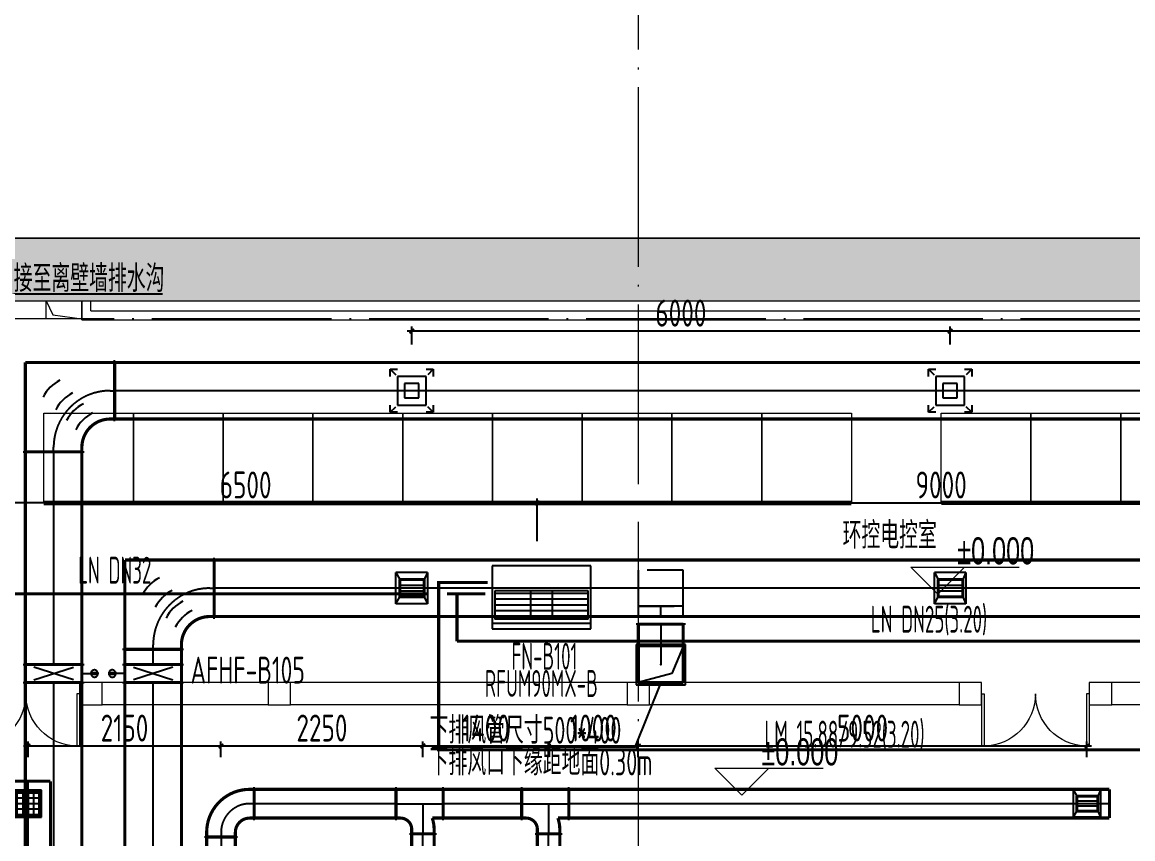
# Model space of a CAD drawing. Extents: x 4 to 13611208, y -605838 to 574722.
# Drawn here: x 13432032 to 13444407, y 198769 to 207864 of the extents above; entities that cross this region are included whole.
import ezdxf
from ezdxf.enums import TextEntityAlignment as Align

# ---------------------------------------------------------------- set-up
doc = ezdxf.new("R2010")
doc.units = 0
doc.header["$LTSCALE"] = 1000
doc.header["$MEASUREMENT"] = 0
for name, pattern in [('_DASH', [0.6, 0.4, -0.2]), ('CENTER2', [28.575, 19.05, -3.175, 3.175, -3.175]), ('DASH', [0.35, 0.25, -0.1]), ('DOTE', [2.42, 2, -0.2, 0.02, -0.2])]:
    doc.linetypes.add(name, pattern=pattern)
for name, color, linetype in [('DUCT-K-P中心线', 5, 'CENTER2'), ('DUCT-K-P标注', 7, 'Continuous'), ('DUCT-K-P法兰', 2, 'Continuous'), ('DUCT-K-P管', 191, 'Continuous'), ('DUCT-K-P管端线', 2, 'Continuous'), ('DUCT-K-P阀门', 7, 'Continuous'), ('DUCT-K-P风口', 7, 'Continuous'), ('DUCT-K-S中心线', 5, 'CENTER2'), ('DUCT-K-S法兰', 2, 'Continuous'), ('DUCT-K-S管', 40, 'Continuous'), ('DUCT-K-S管端线', 4, 'Continuous'), ('DUCT-K-S阀门', 7, 'Continuous'), ('DUCT-K-S风口', 7, 'Continuous'), ('DUCT-X-P中心线', 5, 'CENTER2'), ('DUCT-X-P标注', 7, 'Continuous'), ('DUCT-X-P法兰', 2, 'Continuous'), ('DUCT-X-P管', 31, 'Continuous'), ('DUCT-X-P管端线', 2, 'Continuous'), ('DUCT-X-P风口', 7, 'Continuous'), ('DUCT-X-S中心线', 5, 'CENTER2'), ('DUCT-X-S管', 3, 'Continuous'), ('DUCT-X-S风口', 7, 'Continuous'), ('Hvac-Hide', 8, 'Continuous'), ('VRV-标注', 7, 'Continuous'), ('VRV-管线', 70, 'Continuous'), ('VRV-设备', 140, 'Continuous')]:
    doc.layers.add(name, color=color, linetype=linetype)
doc.layers.add('建筑底图', color=8, linetype='Continuous', lineweight=13)
doc.styles.add('67', font='gbenor.shx', dxfattribs={"width": 0.7, "bigfont": 'hztxt.shx'})
doc.styles.add('C', font='HZTXT_E', dxfattribs={"width": 0.7, "bigfont": 'HZTXT'})
doc.styles.add('du', font='gbenor.shx', dxfattribs={"width": 0.8, "bigfont": 'hztxt.shx'})
doc.dimstyles.new('67', dxfattribs={"dimscale": 100, "dimtxt": 3, "dimasz": 0.5, "dimexe": 0.5, "dimexo": 2, "dimgap": 0.5, "dimtad": 2, "dimdec": 0, "dimrnd": 5, "dimzin": 0, "dimdsep": 46, "dimtxsty": 'du', "dimblk": 'ARCHTICK', "dimcen": 0, "dimdle": 0.5, "dimclrd": 256, "dimclre": 256, "dimclrt": 256, "dimazin": 0, "dimtfac": 1, "dimtdec": 0, "dimtix": 1, "dimtmove": 2, "dimatfit": 3, "dimfxl": 100, "dimtolj": 1, "dimtzin": 0, "dimlwd": -1, "dimlwe": -1, "dimarcsym": 0})

# ---------------------------------------------------------------- blocks, each defined once
blk = doc.blocks.new('$DorLib2D$00000002')
for p, q in [((-0.5, 0), (-0.5, 0.4875)), ((-0.475, 0.4875), (-0.5, 0.4875)), ((-0.475, 0), (-0.475, 0.4875)), ((0.475, 0), (0.475, 0.4875)), ((0.475, 0.4875), (0.5, 0.4875)), ((0.5, 0), (0.5, 0.4875)), ((-0.5, 0), (-0.475, 0)), ((0.5, 0), (0.475, 0))]:
    blk.add_line(p, q)
at = {"lineweight": 13}
for centre, start, end in [((-0.4875, 0), 0, 88.53072), ((0.4875, 0), 91.46928, 180)]:
    blk.add_arc(centre, 0.4875, start, end, dxfattribs=at)
blk = doc.blocks.new('_FZH')
blk.add_lwpolyline([(-0.5, -0.5), (0.5, -0.5), (0.5, 0.5), (-0.5, 0.5)], close=True)
blk = doc.blocks.new('_ArchTick')
at = {"color": 0, "linetype": 'ByBlock', "const_width": 0.4}
blk.add_lwpolyline([(-0.5, -0.5), (0.5, 0.5)], dxfattribs=at)
blk = doc.blocks.new('*D176')
at = {"layer": 'DUCT-X-P标注', "transparency": 16777216}
for p, q in [((13444576, 199160), (13444746, 199160)), ((13444696, 199210), (13444696, 198110)), ((13444576, 198160), (13444746, 198160))]:
    blk.add_line(p, q, dxfattribs=at)
at = {"layer": 'DUCT-X-P标注', "transparency": 16777216, "xscale": 50, "yscale": 50, "zscale": 50}
for p, rotation in [((13444696, 199160), 90), ((13444696, 198160), 270)]:
    blk.add_blockref('_ArchTick', p, dxfattribs=dict(at, rotation=rotation))
at = {"layer": 'DUCT-X-P标注', "transparency": 16777216, "insert": (13444896, 198660), "char_height": 300, "attachment_point": 5, "rotation": 90, "style": 'du'}
blk.add_mtext('\\A1;1000', dxfattribs=at)
blk = doc.blocks.new('*D177')
at = {"layer": 'DUCT-X-P标注', "transparency": 16777216}
for p, q in [((13443947, 199802), (13438847, 199802)), ((13438897, 199677), (13438897, 199852)), ((13443897, 199677), (13443897, 199852))]:
    blk.add_line(p, q, dxfattribs=at)
at = {"layer": 'DUCT-X-P标注', "transparency": 16777216, "xscale": 50, "yscale": 50, "zscale": 50, "rotation": 180}
blk.add_blockref('_ArchTick', (13438897, 199802), dxfattribs=at)
at = {"layer": 'DUCT-X-P标注', "transparency": 16777216, "xscale": 50, "yscale": 50, "zscale": 50}
blk.add_blockref('_ArchTick', (13443897, 199802), dxfattribs=at)
at = {"layer": 'DUCT-X-P标注', "transparency": 16777216, "insert": (13441397, 200002), "char_height": 300, "attachment_point": 5, "style": 'du'}
blk.add_mtext('\\A1;5000', dxfattribs=at)
blk = doc.blocks.new('*D178')
at = {"layer": 'DUCT-X-P标注', "transparency": 16777216}
for p, q in [((13438947, 199802), (13437847, 199802)), ((13437897, 199677), (13437897, 199852)), ((13438897, 199677), (13438897, 199852))]:
    blk.add_line(p, q, dxfattribs=at)
at = {"layer": 'DUCT-X-P标注', "transparency": 16777216, "xscale": 50, "yscale": 50, "zscale": 50, "rotation": 180}
blk.add_blockref('_ArchTick', (13437897, 199802), dxfattribs=at)
at = {"layer": 'DUCT-X-P标注', "transparency": 16777216, "xscale": 50, "yscale": 50, "zscale": 50}
blk.add_blockref('_ArchTick', (13438897, 199802), dxfattribs=at)
at = {"layer": 'DUCT-X-P标注', "transparency": 16777216, "insert": (13438397, 200002), "char_height": 300, "attachment_point": 5, "style": 'du'}
blk.add_mtext('\\A1;1000', dxfattribs=at)
blk = doc.blocks.new('*D179')
at = {"layer": 'DUCT-X-P标注', "transparency": 16777216}
for p, q in [((13437947, 199802), (13436447, 199802)), ((13436497, 199677), (13436497, 199852)), ((13437897, 199677), (13437897, 199852))]:
    blk.add_line(p, q, dxfattribs=at)
at = {"layer": 'DUCT-X-P标注', "transparency": 16777216, "xscale": 50, "yscale": 50, "zscale": 50, "rotation": 180}
blk.add_blockref('_ArchTick', (13436497, 199802), dxfattribs=at)
at = {"layer": 'DUCT-X-P标注', "transparency": 16777216, "xscale": 50, "yscale": 50, "zscale": 50}
blk.add_blockref('_ArchTick', (13437897, 199802), dxfattribs=at)
at = {"layer": 'DUCT-X-P标注', "transparency": 16777216, "insert": (13437197, 200002), "char_height": 300, "attachment_point": 5, "style": 'du'}
blk.add_mtext('\\A1;1400', dxfattribs=at)
blk = doc.blocks.new('*D180')
at = {"layer": 'DUCT-X-P标注', "transparency": 16777216}
for p, q in [((13436547, 199802), (13434197, 199802)), ((13434247, 199677), (13434247, 199852)), ((13436497, 199677), (13436497, 199852))]:
    blk.add_line(p, q, dxfattribs=at)
at = {"layer": 'DUCT-X-P标注', "transparency": 16777216, "xscale": 50, "yscale": 50, "zscale": 50, "rotation": 180}
blk.add_blockref('_ArchTick', (13434247, 199802), dxfattribs=at)
at = {"layer": 'DUCT-X-P标注', "transparency": 16777216, "xscale": 50, "yscale": 50, "zscale": 50}
blk.add_blockref('_ArchTick', (13436497, 199802), dxfattribs=at)
at = {"layer": 'DUCT-X-P标注', "transparency": 16777216, "insert": (13435372, 200002), "char_height": 300, "attachment_point": 5, "style": 'du'}
blk.add_mtext('\\A1;2250', dxfattribs=at)
blk = doc.blocks.new('*D181')
at = {"layer": 'DUCT-X-P标注', "transparency": 16777216}
for p, q in [((13434297, 199802), (13432047, 199802)), ((13432097, 199677), (13432097, 199852)), ((13434247, 199677), (13434247, 199852))]:
    blk.add_line(p, q, dxfattribs=at)
at = {"layer": 'DUCT-X-P标注', "transparency": 16777216, "xscale": 50, "yscale": 50, "zscale": 50, "rotation": 180}
blk.add_blockref('_ArchTick', (13432097, 199802), dxfattribs=at)
at = {"layer": 'DUCT-X-P标注', "transparency": 16777216, "xscale": 50, "yscale": 50, "zscale": 50}
blk.add_blockref('_ArchTick', (13434247, 199802), dxfattribs=at)
at = {"layer": 'DUCT-X-P标注', "transparency": 16777216, "insert": (13433172, 200002), "char_height": 300, "attachment_point": 5, "style": 'du'}
blk.add_mtext('\\A1;2150', dxfattribs=at)
blk = doc.blocks.new('fnf')
for p, q in [((0, -500), (0, 600)), ((0, 600), (700, 600)), ((56, 600), (56, -500)), ((106, 570), (106, -470)), ((106, 570), (420, 570)), ((134, 570), (134, -470)), ((199, 570), (199, -470)), ((263, 570), (263, -470)), ((327, 570), (327, -470)), ((391, 570), (391, -470)), ((420, 570), (420, -470)), ((700, 600), (700, -500)), ((134, 170), (420, 170)), ((134, -70), (420, -70)), ((420, -470), (106, -470)), ((700, -500), (0, -500))]:
    blk.add_line(p, q)
blk = doc.blocks.new('*D1015')
at = {"layer": 'DUCT-K-P标注', "transparency": 16777216}
for p, q in [((13442372, 204275), (13442372, 204474)), ((13448372, 204275), (13448372, 204474)), ((13448422, 204424), (13442322, 204424))]:
    blk.add_line(p, q, dxfattribs=at)
at = {"layer": 'DUCT-K-P标注', "transparency": 16777216, "xscale": 50, "yscale": 50, "zscale": 50, "rotation": 180}
blk.add_blockref('_ArchTick', (13442372, 204424), dxfattribs=at)
at = {"layer": 'DUCT-K-P标注', "transparency": 16777216, "xscale": 50, "yscale": 50, "zscale": 50}
blk.add_blockref('_ArchTick', (13448372, 204424), dxfattribs=at)
at = {"layer": 'DUCT-K-P标注', "transparency": 16777216, "insert": (13445372, 204624), "char_height": 300, "attachment_point": 5, "style": 'du'}
blk.add_mtext('\\A1;6000', dxfattribs=at)
blk = doc.blocks.new('*D1016')
at = {"layer": 'DUCT-K-P标注', "transparency": 16777216}
for p, q in [((13436372, 204275), (13436372, 204474)), ((13442372, 204275), (13442372, 204474)), ((13442422, 204424), (13436322, 204424))]:
    blk.add_line(p, q, dxfattribs=at)
at = {"layer": 'DUCT-K-P标注', "transparency": 16777216, "xscale": 50, "yscale": 50, "zscale": 50, "rotation": 180}
blk.add_blockref('_ArchTick', (13436372, 204424), dxfattribs=at)
at = {"layer": 'DUCT-K-P标注', "transparency": 16777216, "xscale": 50, "yscale": 50, "zscale": 50}
blk.add_blockref('_ArchTick', (13442372, 204424), dxfattribs=at)
at = {"layer": 'DUCT-K-P标注', "transparency": 16777216, "insert": (13439372, 204624), "char_height": 300, "attachment_point": 5, "style": 'du'}
blk.add_mtext('\\A1;6000', dxfattribs=at)
blk = doc.blocks.new('*D1932')
at = {"layer": 'VRV-标注', "transparency": 16777216}
for p, q in [((13437822, 202510), (13431222, 202510)), ((13431272, 202084), (13431272, 202560)), ((13437772, 202084), (13437772, 202560))]:
    blk.add_line(p, q, dxfattribs=at)
at = {"layer": 'VRV-标注', "transparency": 16777216, "xscale": 50, "yscale": 50, "zscale": 50, "rotation": 180}
blk.add_blockref('_ArchTick', (13431272, 202510), dxfattribs=at)
at = {"layer": 'VRV-标注', "transparency": 16777216, "xscale": 50, "yscale": 50, "zscale": 50}
blk.add_blockref('_ArchTick', (13437772, 202510), dxfattribs=at)
at = {"layer": 'VRV-标注', "transparency": 16777216, "insert": (13434522, 202710), "char_height": 300, "attachment_point": 5, "style": 'du'}
blk.add_mtext('\\A1;6500', dxfattribs=at)
blk = doc.blocks.new('*D1933')
at = {"layer": 'VRV-标注', "transparency": 16777216}
for p, q in [((13437722, 202510), (13446822, 202510)), ((13437772, 202084), (13437772, 202560)), ((13446772, 202084), (13446772, 202560))]:
    blk.add_line(p, q, dxfattribs=at)
at = {"layer": 'VRV-标注', "transparency": 16777216, "xscale": 50, "yscale": 50, "zscale": 50, "rotation": 180}
blk.add_blockref('_ArchTick', (13437772, 202510), dxfattribs=at)
at = {"layer": 'VRV-标注', "transparency": 16777216, "xscale": 50, "yscale": 50, "zscale": 50}
blk.add_blockref('_ArchTick', (13446772, 202510), dxfattribs=at)
at = {"layer": 'VRV-标注', "transparency": 16777216, "insert": (13442272, 202710), "char_height": 300, "attachment_point": 5, "style": 'du'}
blk.add_mtext('\\A1;9000', dxfattribs=at)
blk = doc.blocks.new('$风口$00000107')
for p, q in [((100, 100), (-100, 100)), ((-100, 100), (-88, 88)), ((-100, 100), (-100, -100)), ((88, 88), (-88, 88)), ((-88, 88), (-88, -88)), ((-88, 88), (-80, 80)), ((80, 80), (88, 88)), ((100, 100), (88, 88)), ((88, -88), (88, 88)), ((100, -100), (100, 100)), ((-80, 80), (80, 80)), ((-80, -80), (-80, 80)), ((80, 40), (-80, 40)), ((-40, 80), (-40, -80)), ((0, 80), (0, -80)), ((40, 80), (40, -80)), ((80, 80), (80, -80)), ((-88, -88), (-80, -80)), ((80, 0), (-80, 0)), ((80, -40), (-80, -40)), ((-80, -80), (80, -80)), ((80, -80), (88, -88)), ((-100, -100), (-88, -88)), ((-100, -100), (100, -100)), ((88, -88), (-88, -88)), ((100, -100), (88, -88))]:
    blk.add_line(p, q)
blk = doc.blocks.new('$风口$00000108')
for p, q in [((-250, 135), (-190, 75)), ((-250, -135), (-250, 135)), ((250, 135), (200, 75)), ((250, 135), (250, -135)), ((200, 25), (-190, 25)), ((-250, -135), (-190, -75)), ((200, -25), (-190, -25)), ((200, -75), (250, -135)), ((250, -135), (-250, -135))]:
    blk.add_line(p, q)
at = {"linetype": 'Continuous'}
blk.add_line((250, 135), (-250, 135), dxfattribs=at)
at = {"lineweight": 40}
for p, q in [((-190, 75), (200, 75)), ((-190, -75), (-190, 75)), ((200, 75), (200, -75)), ((-190, -75), (200, -75))]:
    blk.add_line(p, q, dxfattribs=at)
blk = doc.blocks.new('$风口$00000060')
for p, q in [((-300, 300), (-200, 300)), ((-300, 200), (-300, 300)), ((-300, 300), (-223, 223)), ((200, 300), (300, 300)), ((300, 300), (223, 223)), ((300, 300), (300, 200)), ((-300, -300), (-300, -200)), ((-300, -300), (-223, -223)), ((-200, -300), (-300, -300)), ((300, -300), (200, -300)), ((300, -300), (223, -223)), ((300, -200), (300, -300))]:
    blk.add_line(p, q)
at = {"color": 0}
for p, q in [((-200, 200), (-200, -200)), ((200, 200), (-200, 200)), ((200, -200), (200, 200)), ((-100, 100), (-100, -100)), ((100, 100), (-100, 100)), ((100, -100), (100, 100)), ((-100, -100), (100, -100)), ((-200, -200), (200, -200))]:
    blk.add_line(p, q, dxfattribs=at)

msp = doc.modelspace()

# ---------------------------------------------------------------- hatches: boundary and pattern name
at = {"layer": 'VRV-管线', "linetype": 'Continuous'}
for points in [[(13436672.4, 201624), (13436654.9, 201624), (13436654.9, 201641.5)], [(13436672.4, 201624), (13436672.4, 201641.5), (13436654.9, 201641.5)], [(13436672.4, 199759.5), (13436654.9, 199759.5), (13436654.9, 199742)], [(13436672.4, 199759.5), (13436672.4, 199742), (13436654.9, 199742)]]:
    msp.add_hatch(color=256, dxfattribs=at).paths.add_polyline_path(points)
at = {"layer": '建筑底图'}
h = msp.add_hatch(dxfattribs=at)
h.set_pattern_fill('钢筋混凝土', color=8, scale=100, style=0)
h.set_pattern_definition([(45, (793255.26, 8e-09), (-176.7766953, 176.7766953), []), (50, (793255.26, 8e-09), (717.260183, -62.752135), [75, -825]), (355, (793255.26, 8e-09), (-138.751334, 752.192134), [60, -660]), (100.4514, (793315, -5.2), (578.50938, 689.439542), [63.74019, -701.14211]), (46.1842, (793255.26, 200), (1067.24105, -165.519014), [112.5, -1237.5]), (96.6356, (793344.2, 186.2), (934.662706, 974.11787), [95.61029, -1051.713]), (351.1842, (793255.3, 200), (934.661945, 974.1186), [90, -990]), (21, (793355.26, 150), (596.907052, -402.61889), [75, -825]), (326, (793355.26, 150), (243.31533, 725.150045), [60, -660]), (71.4514, (793405, 116.45), (840.22263, 322.530497), [63.74019, -701.14211]), (37.5, (793255.26, 8e-09), (12.1598553, 332.893854), [0, -652, 0, -670, 0, -662.5]), (7.5, (793255.26, 8e-09), (263.069537, 394.411712), [0, -382, 0, -637, 0, -252.5]), (327.5, (793032.26, 8e-09), (533.822436, -22.554872), [0, -250, 0, -780, 0, -1035]), (317.5, (792932.26, 8e-09), (583.18617, 100.104982), [0, -325, 0, -518, 0, -735])])
h.paths.add_polyline_path([(13421897.4, 205459.5), (13421897.4, 204559.5), (13422497.4, 204559.5), (13422497.4, 204759.5), (13453297.4, 204759.5), (13453297.4, 205459.5)])
h.paths.add_polyline_path([(13333997.4, 206729.5), (13333397.4, 206729.5), (13333397.4, 204559.5), (13413397.4, 204559.5), (13413397.4, 205259.5), (13333997.4, 205259.5)])

# ---------------------------------------------------------------- linework, layer by layer
at = {"layer": 'DUCT-K-P中心线'}
for p, q in [((13434121.1, 201559.5), (13434171.1, 201559.5)), ((13449135.9, 201559.5), (13434171.3, 201559.5)), ((13439147.4, 201159.5), (13439147.4, 200709.5)), ((13433491.1, 200879.5), (13433491.1, 200929.5)), ((13433491.1, 200709.9), (13433491.1, 200879.3)), ((13433491.1, 198659.9), (13433491.1, 200509.5))]:
    msp.add_line(p, q, dxfattribs=at)
msp.add_arc((13434121.1, 200929.5), 630, 90, 180, dxfattribs=at)
at = {"layer": 'DUCT-K-P标注', "elevation": 3700}
msp.add_lwpolyline([(13439147.4, 200509.5), (13438857.6, 199790.2), (13436596.2, 199790.2)], dxfattribs=at)
at = {"layer": 'DUCT-K-P法兰'}
for p, q in [((13434171.2, 201219.5), (13434171.2, 201899.5)), ((13439422.4, 201159.6), (13438872.4, 201159.6)), ((13433151.1, 200879.4), (13433831.1, 200879.4)), ((13438897.4, 200934.5), (13438872.4, 200934.5)), ((13438872.4, 200934.5), (13438872.4, 200484.5)), ((13439422.4, 200934.5), (13439397.4, 200934.5)), ((13439422.4, 200484.5), (13439422.4, 200934.5)), ((13433151.1, 200709.8), (13433831.1, 200709.8)), ((13433151.1, 200509.6), (13433831.1, 200509.6)), ((13438872.4, 200484.5), (13439422.4, 200484.5))]:
    msp.add_line(p, q, dxfattribs=at)
at = {"layer": 'DUCT-K-P法兰', "color": 18, "true_color": 0x000000}
for p in [(13434171.1, 201559.5, 4360), (13434171.3, 201559.5, 4360), (13439147.4, 201159.7, 4100), (13439147.4, 201159.5, 4100), (13433491.1, 200879.5, 4360), (13433491.1, 200879.3, 4360), (13433491.1, 200709.9, 4360), (13433491.1, 200709.7, 4360), (13439147.4, 200709.5, 3650), (13439147.4, 200709.5, 3649.8), (13433491.1, 200509.7, 4360), (13433491.1, 200509.5, 4360)]:
    msp.add_point(p, dxfattribs=at)
at = {"layer": 'DUCT-K-P管', "const_width": 35}
for points in [[(13433176.1, 200879.5), (13433176.1, 201874.5)], [(13433176.1, 201874.5), (13434171.1, 201874.5)], [(13449135.9, 201874.5), (13434171.3, 201874.5)], [(13434171.3, 201874.5), (13434171.3, 201244.5)], [(13434171.1, 201244.5), (13434121.1, 201244.5)], [(13434171.3, 201244.5), (13449135.9, 201244.5)], [(13438897.4, 201159.7), (13439397.4, 201159.7)], [(13438897.4, 201159.5), (13438897.4, 200509.5)], [(13439397.4, 201159.5), (13439397.4, 200509.5)], [(13433806.1, 200879.3), (13433176.1, 200879.3)], [(13433176.1, 200879.3), (13433176.1, 200709.9)], [(13433806.1, 200929.5), (13433806.1, 200879.5)], [(13433806.1, 200709.9), (13433806.1, 200879.3)], [(13433176.1, 200709.9), (13433806.1, 200709.9)], [(13433176.1, 200509.7), (13433176.1, 200709.7)], [(13433806.1, 200709.7), (13433806.1, 200509.7)], [(13433806.1, 200509.5), (13433176.1, 200509.5)], [(13433176.1, 200509.5), (13433176.1, 198659.9)], [(13433806.1, 198659.9), (13433806.1, 200509.5)], [(13439397.4, 200509.5), (13438897.4, 200509.5)]]:
    msp.add_lwpolyline(points, dxfattribs=at)
at = {"layer": 'DUCT-K-P管', "color": 8, "linetype": '_DASH', "elevation": 0}
msp.add_lwpolyline([(13438897.4, 201359.5), (13439397.4, 201359.5), (13439397.4, 201759.5), (13438897.4, 201759.5)], close=True, dxfattribs=at)
at = {"layer": 'DUCT-K-P管', "const_width": 35}
msp.add_lwpolyline([(13434121.1, 201244.5, 0.4142135), (13433806.1, 200929.5)], format="xyb", dxfattribs=at)
at = {"layer": 'DUCT-K-P管', "color": 18, "true_color": 0x000000}
for p in [(13434171.1, 201559.5, 4360), (13439147.4, 201159.5, 4100), (13433491.1, 200879.5, 4360), (13439147.4, 200709.5, 3650)]:
    msp.add_point(p, dxfattribs=at)
at = {"layer": 'DUCT-K-P管端线'}
for p, q in [((13434171.1, 201874.5), (13434171.1, 201244.5)), ((13438897.4, 201159.5), (13439397.4, 201159.5)), ((13433806.1, 200879.5), (13433176.1, 200879.5)), ((13433176.1, 200709.7), (13433806.1, 200709.7)), ((13433176.1, 200509.7), (13433806.1, 200509.7))]:
    msp.add_line(p, q, dxfattribs=at)
for centre in [(13433756.9, 201293.7), (13433898.3, 201152.3), (13434018.5, 201032), (13434121.1, 200929.5)]:
    msp.add_arc(centre, 430, 117, 153, dxfattribs=at)
at = {"layer": 'DUCT-K-P阀门'}
for p, q in [((13432996.7, 200616.7), (13432996.1, 200611.1)), ((13432996.1, 200611.1), (13432996.3, 200605.5)), ((13432996.3, 200605.5), (13432997.2, 200600)), ((13432998, 200622.1), (13432996.7, 200616.7)), ((13433000.1, 200627.2), (13432998, 200622.1)), ((13433002.9, 200632.1), (13433000.1, 200627.2)), ((13433006.3, 200636.5), (13433002.9, 200632.1)), ((13433010.3, 200640.4), (13433006.3, 200636.5)), ((13433014.9, 200643.6), (13433010.3, 200640.4)), ((13433010.5, 200598.7), (13433061.6, 200609.7)), ((13433061.6, 200609.7), (13433010.6, 200620.7)), ((13433010.6, 200620.7), (13433061.6, 200620.7)), ((13433019.8, 200646.3), (13433014.9, 200643.6)), ((13433025, 200648.2), (13433019.8, 200646.3)), ((13433030.5, 200649.3), (13433025, 200648.2)), ((13433036.1, 200649.7), (13433030.5, 200649.3)), ((13433041.6, 200649.3), (13433036.1, 200649.7)), ((13433047.1, 200648.2), (13433041.6, 200649.3)), ((13433052.3, 200646.3), (13433047.1, 200648.2)), ((13433057.3, 200643.6), (13433052.3, 200646.3)), ((13433061.8, 200640.4), (13433057.3, 200643.6)), ((13433065.8, 200636.5), (13433061.8, 200640.4)), ((13433069.2, 200632.1), (13433065.8, 200636.5)), ((13433072, 200627.2), (13433069.2, 200632.1)), ((13433074.1, 200622.1), (13433072, 200627.2)), ((13433075.4, 200616.7), (13433074.1, 200622.1)), ((13433074.9, 200600), (13433075.8, 200605.5)), ((13433076, 200611.1), (13433075.4, 200616.7)), ((13433075.8, 200605.5), (13433076, 200611.1)), ((13433176.1, 200609.7), (13433076.1, 200609.7)), ((13433711.5, 200679.8), (13433270.6, 200539.6)), ((13433270.6, 200679.7), (13433711.6, 200539.7)), ((13432997.2, 200600), (13432999, 200594.7)), ((13432999, 200594.7), (13433001.4, 200589.7)), ((13433001.4, 200589.7), (13433004.5, 200585.1)), ((13433004.5, 200585.1), (13433008.3, 200580.9)), ((13433008.3, 200580.9), (13433012.5, 200577.4)), ((13433061.6, 200598.7), (13433010.5, 200598.7)), ((13433012.5, 200577.4), (13433017.3, 200574.4)), ((13433017.3, 200574.4), (13433022.4, 200572.1)), ((13433022.4, 200572.1), (13433027.7, 200570.6)), ((13433027.7, 200570.6), (13433033.3, 200569.8)), ((13433033.3, 200569.8), (13433038.8, 200569.8)), ((13433038.8, 200569.8), (13433044.4, 200570.6)), ((13433044.4, 200570.6), (13433049.7, 200572.1)), ((13433049.7, 200572.1), (13433054.8, 200574.4)), ((13433054.8, 200574.4), (13433059.6, 200577.4)), ((13433059.6, 200577.4), (13433063.8, 200580.9)), ((13433063.8, 200580.9), (13433067.6, 200585.1)), ((13433067.6, 200585.1), (13433070.7, 200589.7)), ((13433070.7, 200589.7), (13433073.1, 200594.7)), ((13433073.1, 200594.7), (13433074.9, 200600))]:
    msp.add_line(p, q, dxfattribs=at)
at = {"layer": 'DUCT-K-S中心线'}
for p, q in [((13433012, 203759.5), (13433062, 203759.5)), ((13451374.1, 203759.5), (13433062.2, 203759.5)), ((13432382, 203079.5), (13432382, 203129.5)), ((13432382, 203079.3), (13432382, 200709.7)), ((13432382, 200509.5), (13432382, 198659.9))]:
    msp.add_line(p, q, dxfattribs=at)
msp.add_arc((13433012, 203129.5), 630, 90, 179.9999, dxfattribs=at)
at = {"layer": 'DUCT-K-S法兰'}
for p, q in [((13433062.1, 203419.5), (13433062.1, 204099.5)), ((13432042, 203079.4), (13432722, 203079.4)), ((13432042, 200709.6), (13432722, 200709.6)), ((13432042, 200509.4), (13432722, 200509.4))]:
    msp.add_line(p, q, dxfattribs=at)
at = {"layer": 'DUCT-K-S法兰', "color": 18, "true_color": 0x000000}
for p in [(13433062, 203759.5, 4360), (13433062.2, 203759.5, 4360), (13432382, 203079.5, 4360), (13432382, 203079.3, 4360), (13432382, 200709.7, 4360), (13432382, 200709.5, 4360), (13432382, 200509.5, 4360), (13432382, 200509.3, 4360)]:
    msp.add_point(p, dxfattribs=at)
at = {"layer": 'DUCT-K-S管', "const_width": 35}
for points in [[(13432067, 203079.5), (13432067, 204074.5)], [(13432067, 204074.5), (13433062, 204074.5)], [(13451374.1, 204074.5), (13433062.2, 204074.5)], [(13433062.2, 204074.5), (13433062.2, 203444.5)], [(13433062, 203444.5), (13433012, 203444.5)], [(13433062.2, 203444.5), (13451374.1, 203444.5)], [(13432067, 203079.3), (13432067, 200709.7)], [(13432697, 203079.3), (13432067, 203079.3)], [(13432697, 203129.5), (13432697, 203079.5)], [(13432697, 200709.7), (13432697, 203079.3)], [(13432067, 200709.7), (13432697, 200709.7)], [(13432067, 200509.5), (13432067, 200709.5)], [(13432697, 200709.5), (13432697, 200509.5)], [(13432067, 200509.5), (13432067, 198659.9)], [(13432697, 200509.5), (13432067, 200509.5)], [(13432697, 198659.9), (13432697, 200509.5)]]:
    msp.add_lwpolyline(points, dxfattribs=at)
msp.add_lwpolyline([(13433012, 203444.5, 0.4142131), (13432697, 203129.5)], format="xyb", dxfattribs=at)
at = {"layer": 'DUCT-K-S管', "color": 18, "true_color": 0x000000}
for p in [(13433062, 203759.5, 4360), (13432382, 203079.5, 4360)]:
    msp.add_point(p, dxfattribs=at)
at = {"layer": 'DUCT-K-S管端线'}
for p, q in [((13433062, 204074.5), (13433062, 203444.5)), ((13432697, 203079.5), (13432067, 203079.5)), ((13432697, 200709.5), (13432067, 200709.5)), ((13432697, 200509.5), (13432067, 200509.5))]:
    msp.add_line(p, q, dxfattribs=at)
for centre in [(13432647.9, 203493.7), (13432789.3, 203352.3), (13432909.5, 203232), (13433012, 203129.5)]:
    msp.add_arc(centre, 430, 116.99995, 152.99995, dxfattribs=at)
at = {"layer": 'DUCT-K-S阀门'}
for p, q in [((13432602.5, 200539.5), (13432161.5, 200679.5)), ((13432161.6, 200539.4), (13432602.5, 200679.6)), ((13432697, 200609.5), (13432797, 200609.5)), ((13432797.2, 200613.7), (13432797, 200608.1)), ((13432797, 200608.1), (13432797.6, 200602.6)), ((13432798.2, 200619.2), (13432797.2, 200613.7)), ((13432797.6, 200602.6), (13432799, 200597.2)), ((13432799.9, 200624.5), (13432798.2, 200619.2)), ((13432802.4, 200629.5), (13432799.9, 200624.5)), ((13432805.5, 200634.1), (13432802.4, 200629.5)), ((13432809.2, 200638.3), (13432805.5, 200634.1)), ((13432813.5, 200641.9), (13432809.2, 200638.3)), ((13432862.6, 200620.5), (13432811.5, 200609.5)), ((13432811.5, 200620.5), (13432862.6, 200620.5)), ((13432811.5, 200609.5), (13432862.5, 200598.5)), ((13432818.2, 200644.8), (13432813.5, 200641.9)), ((13432823.3, 200647.1), (13432818.2, 200644.8)), ((13432828.7, 200648.6), (13432823.3, 200647.1)), ((13432834.2, 200649.4), (13432828.7, 200648.6)), ((13432839.8, 200649.4), (13432834.2, 200649.4)), ((13432845.3, 200648.6), (13432839.8, 200649.4)), ((13432850.7, 200647.1), (13432845.3, 200648.6)), ((13432855.8, 200644.8), (13432850.7, 200647.1)), ((13432860.5, 200641.9), (13432855.8, 200644.8)), ((13432864.8, 200638.3), (13432860.5, 200641.9)), ((13432868.5, 200634.1), (13432864.8, 200638.3)), ((13432871.7, 200629.5), (13432868.5, 200634.1)), ((13432874.1, 200624.5), (13432871.7, 200629.5)), ((13432875.8, 200619.2), (13432874.1, 200624.5)), ((13432875.1, 200597.2), (13432876.4, 200602.6)), ((13432876.8, 200613.7), (13432875.8, 200619.2)), ((13432876.4, 200602.6), (13432877, 200608.1)), ((13432877, 200608.1), (13432876.8, 200613.7)), ((13432799, 200597.2), (13432801.1, 200592)), ((13432801.1, 200592), (13432803.9, 200587.1)), ((13432803.9, 200587.1), (13432807.3, 200582.7)), ((13432807.3, 200582.7), (13432811.3, 200578.9)), ((13432811.3, 200578.9), (13432815.8, 200575.6)), ((13432862.5, 200598.5), (13432811.5, 200598.5)), ((13432815.8, 200575.6), (13432820.8, 200573)), ((13432820.8, 200573), (13432826, 200571.1)), ((13432826, 200571.1), (13432831.5, 200569.9)), ((13432831.5, 200569.9), (13432837, 200569.5)), ((13432837, 200569.5), (13432842.6, 200569.9)), ((13432842.6, 200569.9), (13432848, 200571.1)), ((13432848, 200571.1), (13432853.3, 200573)), ((13432853.3, 200573), (13432858.2, 200575.6)), ((13432858.2, 200575.6), (13432862.7, 200578.9)), ((13432862.7, 200578.9), (13432866.7, 200582.7)), ((13432866.7, 200582.7), (13432870.2, 200587.1)), ((13432870.2, 200587.1), (13432873, 200592)), ((13432873, 200592), (13432875.1, 200597.2))]:
    msp.add_line(p, q, dxfattribs=at)
at = {"layer": 'DUCT-X-P中心线'}
for p, q in [((13434617.5, 199159.5), (13434567.5, 199159.5)), ((13436197, 199159.5), (13434617.7, 199159.5)), ((13436197.2, 199159.5), (13436497.2, 199159.5)), ((13436497.2, 199159.5), (13436722.2, 199159.5)), ((13436497.2, 199159.5), (13436497.2, 198824.5)), ((13437597.2, 199159.5), (13436722.4, 199159.5)), ((13437597.4, 199159.5), (13437897.4, 199159.5)), ((13437897.4, 199159.5), (13438122.4, 199159.5)), ((13437897.4, 199159.5), (13437897.4, 198824.5)), ((13444147.4, 199159.5), (13438122.6, 199159.5)), ((13434247.5, 198839.5), (13434247.5, 198789.5)), ((13434247.5, 198789.3), (13434247.5, 198359.9)), ((13436497.2, 197909.7), (13436497.2, 198824.3)), ((13437897.4, 197909.7), (13437897.4, 198824.3))]:
    msp.add_line(p, q, dxfattribs=at)
msp.add_arc((13434567.5, 198839.5), 320, 90, 180, dxfattribs=at)
at = {"layer": 'DUCT-X-P法兰'}
for p, q in [((13434617.6, 198974.5), (13434617.6, 199344.5)), ((13436197.1, 199344.5), (13436197.1, 198974.5)), ((13436722.3, 198974.5), (13436722.3, 199344.5)), ((13437597.3, 199344.5), (13437597.3, 198974.5)), ((13438122.5, 198974.5), (13438122.5, 199344.5)), ((13434062.5, 198789.4), (13434432.5, 198789.4)), ((13436347.2, 198824.4), (13436647.2, 198824.4)), ((13437747.4, 198824.4), (13438047.4, 198824.4))]:
    msp.add_line(p, q, dxfattribs=at)
at = {"layer": 'DUCT-X-P法兰', "color": 18, "true_color": 0x000000}
for p in [(13434617.5, 199159.5, 3600), (13434617.7, 199159.5, 3600), (13436197, 199159.5, 3600), (13436197.2, 199159.5, 3600), (13436722.2, 199159.5, 3600), (13436722.4, 199159.5, 3600), (13437597.2, 199159.5, 3600), (13437597.4, 199159.5, 3600), (13438122.4, 199159.5, 3600), (13438122.6, 199159.5, 3600), (13434247.5, 198789.5, 3600), (13434247.5, 198789.3, 3600), (13436497.2, 198824.5, 3600), (13436497.2, 198824.3, 3600), (13437897.4, 198824.5, 3600), (13437897.4, 198824.3, 3600)]:
    msp.add_point(p, dxfattribs=at)
at = {"layer": 'DUCT-X-P管', "const_width": 35}
for points in [[(13434567.5, 199319.5, 0.4142136), (13434087.5, 198839.5)], [(13434567.5, 198999.5, 0.4142136), (13434407.5, 198839.5)], [(13436622.2, 198874.5, 0.0851642), (13436600.8, 198999.5)], [(13438022.4, 198874.5, 0.0851642), (13438000.9, 198999.5)]]:
    msp.add_lwpolyline(points, format="xyb", dxfattribs=at)
for points in [[(13434617.5, 199319.5), (13434567.5, 199319.5)], [(13436197, 199319.5), (13434617.7, 199319.5)], [(13434617.7, 199319.5), (13434617.7, 198999.5)], [(13436197, 198999.5), (13436197, 199319.5)], [(13436247.2, 199319.5), (13436197.2, 199319.5)], [(13436722.2, 199319.5), (13436247.2, 199319.5)], [(13437597.2, 199319.5), (13436722.4, 199319.5)], [(13436722.4, 199319.5), (13436722.4, 198999.5)], [(13437597.2, 198999.5), (13437597.2, 199319.5)], [(13437647.4, 199319.5), (13437597.4, 199319.5)], [(13438122.4, 199319.5), (13437647.4, 199319.5)], [(13444147.4, 199319.5), (13438122.6, 199319.5)], [(13438122.6, 199319.5), (13438122.6, 198999.5)], [(13444147.4, 198999.5), (13444147.4, 199319.5)], [(13434567.5, 198999.5), (13434617.5, 198999.5)], [(13434617.7, 198999.5), (13436197, 198999.5)], [(13436197.2, 198999.5), (13436247.2, 198999.5)], [(13436600.8, 198999.5), (13436722.2, 198999.5)], [(13436722.4, 198999.5), (13437597.2, 198999.5)], [(13437597.4, 198999.5), (13437647.4, 198999.5)], [(13438000.9, 198999.5), (13438122.4, 198999.5)], [(13438122.6, 198999.5), (13444147.4, 198999.5)], [(13436372.2, 198874.5), (13436372.2, 198824.5)], [(13436622.2, 198824.5), (13436622.2, 198874.5)], [(13437772.4, 198874.5), (13437772.4, 198824.5)], [(13438022.4, 198824.5), (13438022.4, 198874.5)], [(13434087.5, 198839.5), (13434087.5, 198789.5)], [(13434087.5, 198789.3), (13434087.5, 198359.9)], [(13434407.5, 198789.3), (13434087.5, 198789.3)], [(13434407.5, 198789.5), (13434407.5, 198839.5)], [(13434407.5, 198359.9), (13434407.5, 198789.3)], [(13436622.2, 198824.3), (13436372.2, 198824.3)], [(13436372.2, 198824.3), (13436372.2, 197909.7)], [(13436622.2, 197909.7), (13436622.2, 198824.3)], [(13438022.4, 198824.3), (13437772.4, 198824.3)], [(13437772.4, 198824.3), (13437772.4, 197909.7)], [(13438022.4, 197909.7), (13438022.4, 198824.3)]]:
    msp.add_lwpolyline(points, dxfattribs=at)
at = {"layer": 'DUCT-X-P管', "extrusion": (0, 0, -1), "const_width": 35}
for points in [[(-13436247.2, 198999.5, 0.4142136), (-13436372.2, 198874.5)], [(-13437647.4, 198999.5, 0.4142136), (-13437772.4, 198874.5)]]:
    msp.add_lwpolyline(points, format="xyb", dxfattribs=at)
at = {"layer": 'DUCT-X-P管', "color": 18, "true_color": 0x000000}
for p in [(13434617.5, 199159.5, 3600), (13436197.2, 199159.5, 3600), (13436722.2, 199159.5, 3600), (13437597.4, 199159.5, 3600), (13438122.4, 199159.5, 3600), (13434247.5, 198789.5, 3600), (13436497.2, 198824.5, 3600), (13437897.4, 198824.5, 3600)]:
    msp.add_point(p, dxfattribs=at)
at = {"layer": 'DUCT-X-P管端线'}
for p, q in [((13434617.5, 199319.5), (13434617.5, 198999.5)), ((13436197.2, 199319.5), (13436197.2, 198999.5)), ((13436722.2, 198999.5), (13436722.2, 199319.5)), ((13437597.4, 199319.5), (13437597.4, 198999.5)), ((13438122.4, 198999.5), (13438122.4, 199319.5)), ((13434087.5, 198789.5), (13434407.5, 198789.5)), ((13436372.2, 198824.5), (13436622.2, 198824.5)), ((13437772.4, 198824.5), (13438022.4, 198824.5))]:
    msp.add_line(p, q, dxfattribs=at)
at = {"layer": 'DUCT-X-S中心线'}
msp.add_line((13432097.4, 198359.7), (13432097.4, 199409.5), dxfattribs=at)
at = {"layer": 'DUCT-X-S管', "const_width": 35}
for points in [[(13432347.4, 199409.5), (13431847.4, 199409.5)], [(13432347.4, 198359.7), (13432347.4, 199409.5)]]:
    msp.add_lwpolyline(points, dxfattribs=at)
at = {"layer": 'Hvac-Hide'}
for p, q in [((13439397.4, 201359.5), (13438897.4, 201359.5)), ((13438897.4, 201359.5), (13438897.4, 201244.5)), ((13439147.4, 201244.5), (13439147.4, 201359.5)), ((13439397.4, 201244.5), (13439397.4, 201359.5)), ((13439397.4, 200934.5), (13438897.4, 200934.5)), ((13439397.4, 200909.5), (13438897.4, 200909.5)), ((13438897.4, 200909.5), (13438897.4, 200509.5)), ((13439397.4, 200909.5), (13439272.4, 200609.5)), ((13439397.4, 200509.5), (13439397.4, 200909.5)), ((13439272.4, 200609.5), (13438897.4, 200509.5)), ((13438897.4, 200509.5), (13439397.4, 200509.5))]:
    msp.add_line(p, q, dxfattribs=at)
at = {"layer": 'VRV-标注', "elevation": 2500}
msp.add_lwpolyline([(13433594.9, 204835.6), (13431951.2, 204835.6), (13431527.2, 204692.4)], dxfattribs=at)
at = {"layer": 'VRV-管线', "linetype": 'DASH', "const_width": 35}
for points in [[(13431527.2, 204692.4), (13431527.2, 201496.7), (13436537.3, 201496.7)], [(13436766.1, 201496.7), (13436876.9, 201496.7)], [(13437192.3, 201496.7), (13436876.9, 201496.7), (13436876.9, 200969)], [(13436876.9, 200969), (13445554.9, 200969)]]:
    msp.add_lwpolyline(points, dxfattribs=at)
at = {"layer": 'VRV-管线', "linetype": 'Continuous', "const_width": 35}
for points in [[(13436672.4, 199759.5), (13436672.4, 201624)], [(13436672.4, 201624), (13437219.5, 201624)], [(13436672.4, 199759.5), (13445814.8, 199759.5)]]:
    msp.add_lwpolyline(points, dxfattribs=at)
at = {"layer": '建筑底图', "color": 8, "linetype": 'DOTE'}
for p, q in [((13438897.4, 209559.5), (13438897.4, 182726.1)), ((13474197.4, 204559.5), (13119297.4, 204559.5))]:
    msp.add_line(p, q, dxfattribs=at)
at = {"layer": '建筑底图', "color": 8}
for p, q in [((13421797.4, 205459.5), (13459597.4, 205459.5)), ((13422497.4, 204759.5), (13460397.4, 204759.5)), ((13422497.4, 204759.5), (13460397.4, 204759.5)), ((13432297.4, 204759.5), (13432374.8, 204605.5)), ((13432697.4, 204549.5), (13432697.4, 204759.5)), ((13432797.4, 204649.5), (13432797.4, 204759.5)), ((13432374.8, 204605.5), (13432697.4, 204559.5)), ((13432797.4, 204649.5), (13451847.4, 204649.5)), ((13432697.4, 204549.5), (13451747.4, 204549.5)), ((13434772.4, 200509.5), (13432922.4, 200509.5)), ((13438772.4, 200509.5), (13435022.4, 200509.5)), ((13442472.4, 200509.5), (13439022.4, 200509.5)), ((13446772.4, 200509.5), (13444172.4, 200509.5)), ((13434772.4, 200259.5), (13432922.4, 200259.5)), ((13438772.4, 200259.5), (13435022.4, 200259.5)), ((13442472.4, 200259.5), (13439022.4, 200259.5)), ((13446772.4, 200259.5), (13444172.4, 200259.5))]:
    msp.add_line(p, q, dxfattribs=at)
at = {"layer": '建筑底图'}
for p, q in [((13442233.8, 201493.3), (13441933.8, 201793.3)), ((13441933.8, 201793.3), (13443139.8, 201793.3)), ((13442233.8, 201493.3), (13442533.8, 201793.3)), ((13440051.5, 199254.1), (13439751.5, 199554.1)), ((13439751.5, 199554.1), (13440957.5, 199554.1)), ((13440051.5, 199254.1), (13440351.5, 199554.1))]:
    msp.add_line(p, q, dxfattribs=at)
at = {"layer": '建筑底图', "color": 8}
for points in [[(13473697.4, 207859.5), (13459597.4, 207859.5), (13459597.4, 205459.5), (13421797.4, 205459.5), (13421797.4, 205259.5), (13333997.4, 205259.5)], [(13422497.4, 204559.5), (13422497.4, 204759.5), (13456172.4, 204759.5)]]:
    msp.add_lwpolyline(points, dxfattribs=at)
for points in [[(13432297.4, 204759.5), (13432697.4, 204759.5), (13432697.4, 204559.5), (13432297.4, 204559.5)], [(13433272.4, 202509.5), (13432272.4, 202509.5), (13432272.4, 203509.5), (13433272.4, 203509.5)], [(13434272.4, 202509.5), (13433272.4, 202509.5), (13433272.4, 203509.5), (13434272.4, 203509.5)], [(13435272.4, 202509.5), (13434272.4, 202509.5), (13434272.4, 203509.5), (13435272.4, 203509.5)], [(13436272.4, 202509.5), (13435272.4, 202509.5), (13435272.4, 203509.5), (13436272.4, 203509.5)], [(13437272.4, 202509.5), (13436272.4, 202509.5), (13436272.4, 203509.5), (13437272.4, 203509.5)], [(13438272.4, 202509.5), (13437272.4, 202509.5), (13437272.4, 203509.5), (13438272.4, 203509.5)], [(13439272.4, 202509.5), (13438272.4, 202509.5), (13438272.4, 203509.5), (13439272.4, 203509.5)], [(13440272.4, 202509.5), (13439272.4, 202509.5), (13439272.4, 203509.5), (13440272.4, 203509.5)], [(13441272.4, 202509.5), (13440272.4, 202509.5), (13440272.4, 203509.5), (13441272.4, 203509.5)], [(13443272.4, 202510.6), (13442272.4, 202510.6), (13442272.4, 203510.6), (13443272.4, 203510.6)], [(13444272.4, 202510.6), (13443272.4, 202510.6), (13443272.4, 203510.6), (13444272.4, 203510.6)], [(13445272.4, 202510.6), (13444272.4, 202510.6), (13444272.4, 203510.6), (13445272.4, 203510.6)]]:
    msp.add_lwpolyline(points, close=True, dxfattribs=at)
at = {"layer": '建筑底图', "color": 8, "const_width": 50}
for points in [[(13441272.4, 202509.5), (13432272.4, 202509.5)], [(13451272.4, 202510.6), (13442272.4, 202510.6)]]:
    msp.add_lwpolyline(points, dxfattribs=at)

# ---------------------------------------------------------------- block references
at = {"layer": 'DUCT-K-P风口', "xscale": 0.7000000000000001, "yscale": 1.296296296296296}
for p in [(13436372.2, 201559.5, 3500), (13442372.2, 201559.5, 3500)]:
    msp.add_blockref('$风口$00000108', p, dxfattribs=at)
at = {"layer": 'DUCT-K-S风口', "xscale": 0.8, "yscale": 0.8}
for p in [(13436372.2, 203759.5, 3500), (13442372.2, 203759.5, 3500)]:
    msp.add_blockref('$风口$00000060', p, dxfattribs=at)
at = {"layer": 'DUCT-X-P风口', "xscale": 0.6, "yscale": 1.111111111111111}
msp.add_blockref('$风口$00000108', (13443897.4, 199159.5, 3450), dxfattribs=at)
at = {"layer": 'DUCT-X-S风口', "xscale": 1.5, "yscale": 1.5}
msp.add_blockref('$风口$00000107', (13432097.4, 199159.5, 3500), dxfattribs=at)
at = {"layer": 'VRV-设备', "xscale": -1, "rotation": 270}
msp.add_blockref('fnf', (13437769.5, 201109), dxfattribs=at)
at = {"layer": '建筑底图', "color": 8, "xscale": 250, "yscale": 250, "zscale": 250}
msp.add_blockref('_FZH', (13432797.4, 200384.5), dxfattribs=at)
at = {"layer": '建筑底图', "color": 8}
for name, p, xscale, yscale, zscale, rotation in [('_FZH', (13434897.4, 200384.5), 250, 250, 250, 90), ('_FZH', (13438897.4, 200384.5), 250, 250, 250, 90), ('_FZH', (13442597.4, 200384.5), 250, 250, 250, 90), ('_FZH', (13444047.4, 200384.5), 250, 250, 250, 90), ('$DorLib2D$00000002', (13432072.4, 200384.5), -1200, 1200, -1200, 179.9999999999232), ('$DorLib2D$00000002', (13443322.4, 200384.5), -1200, 1200, -1200, 179.9999999999218)]:
    msp.add_blockref(name, p, dxfattribs=dict(at, xscale=xscale, yscale=yscale, zscale=zscale, rotation=rotation))

# ---------------------------------------------------------------- texts
at = {"layer": 'DUCT-K-P标注'}
for s, style, width, p in [('AFHF-B105', '67', 0.75, (13433908.1, 200497.4, 9900)), ('下排风管尺寸500*400', 'du', 0.7, (13436571.9, 199827.6)), ('下排风口下缘距地面0.30m', 'du', 0.7, (13436571.9, 199475.2))]:
    msp.add_text(s, height=300, dxfattribs=dict(at, style=style, width=width)).set_placement(p)
at = {"layer": 'VRV-标注'}
for s, style, width, p in [('接至离壁墙排水沟', 'du', 0.7, (13432777.5, 205010.2, 2550)), ('LN DN32', '67', 0.6, (13433062.8, 201760.3)), ('LN DN25(3.20)', '67', 0.6, (13442135.9, 201214.4)), ('FN-B101', '67', 0.6, (13437851.2, 200801.5, 2500)), ('RFUM90MX-B', '67', 0.6, (13437816.5, 200498.9)), ('LM 15.88/9.52(3.20)', '67', 0.6, (13441195.3, 199934.2, -700))]:
    msp.add_text(s, height=300, dxfattribs=dict(at, style=style, width=width)).set_placement(p, align=Align.MIDDLE_CENTER)
at = {"layer": '建筑底图', "color": 8, "style": 'C', "width": 0.7}
msp.add_text('环控电控室', height=300, dxfattribs=at).set_placement((13441173.5, 201999.4))
at = {"layer": '建筑底图', "style": 'C', "width": 0.7}
for p in [(13442451.5, 201826.2), (13440269.2, 199587.1)]:
    msp.add_text('%%P0.000', height=300, dxfattribs=at).set_placement(p)

# ---------------------------------------------------------------- dimensions: what is measured, and where the dimension line sits
at = {"layer": 'DUCT-K-P标注'}
for base, p1, p2, picture, middle in [((13436372.2, 204423.9), (13442372.2, 204074.5, 4360), (13436372.2, 204074.5, 4360), '*D1016', (13439372.2, 204623.9)), ((13442372.2, 204423.9), (13448372.2, 204074.5, 4360), (13442372.2, 204074.5, 4360), '*D1015', (13445372.2, 204623.9))]:
    dim = msp.add_linear_dim(base=base, p1=p1, p2=p2, dimstyle='67', dxfattribs=at)
    dim.commit()
    dim.dimension.update_dxf_attribs({"geometry": picture, "text_midpoint": middle})
at = {"layer": 'DUCT-X-P标注'}
for base, p1, p2, picture, middle in [((13432097.3, 199801.5), (13434247.5, 199476.5, 7200), (13432097.3, 199476.5, 7200), '*D181', (13433172.4, 200001.5)), ((13434247.5, 199801.5), (13436497.2, 199476.5, 7200), (13434247.5, 199476.5, 7200), '*D180', (13435372.4, 200001.5)), ((13436497.2, 199801.5), (13437897.4, 199476.5, 7200), (13436497.2, 199476.5, 7200), '*D179', (13437197.3, 200001.5)), ((13437897.4, 199801.5), (13438897.4, 199476.5, 7200), (13437897.4, 199476.5, 7200), '*D178', (13438397.4, 200001.5)), ((13438897.4, 199801.5), (13443897.4, 199476.5, 7200), (13438897.4, 199476.5, 7200), '*D177', (13441397.4, 200001.5))]:
    dim = msp.add_linear_dim(base=base, p1=p1, p2=p2, dimstyle='67', dxfattribs=at)
    dim.commit()
    dim.dimension.update_dxf_attribs({"geometry": picture, "text_midpoint": middle})
dim = msp.add_linear_dim(base=(13444695.7, 198159.5), p1=(13444375.8, 199159.5, 3600), p2=(13444375.8, 198159.5), angle=90, dimstyle='67', dxfattribs=at)
dim.commit()
dim.dimension.update_dxf_attribs({"geometry": '*D176', "text_midpoint": (13444895.7, 198659.5)})
at = {"layer": 'VRV-标注'}
for base, p2, picture, middle in [((13431272.4, 202509.5), (13431272.4, 201884), '*D1932', (13434522.4, 202709.5)), ((13446772.4, 202509.5), (13446772.4, 201884), '*D1933', (13442272.4, 202709.5))]:
    dim = msp.add_linear_dim(base=base, p1=(13437772.4, 201884), p2=p2, dimstyle='67', dxfattribs=at)
    dim.commit()
    dim.dimension.update_dxf_attribs({"geometry": picture, "text_midpoint": middle})

doc.saveas('drawing.dxf')
